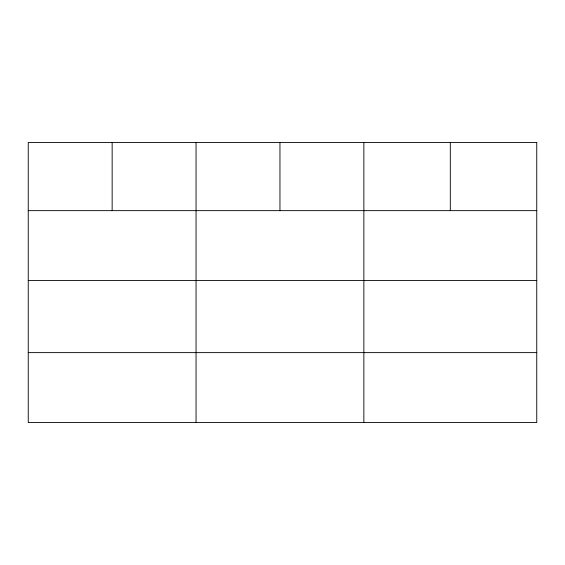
<?xml version="1.0" encoding="UTF-8"?>
<svg xmlns="http://www.w3.org/2000/svg" width="565" height="565" viewBox="0 0 565 565"><rect width="100%" height="100%" fill="white"/><g stroke="black" fill="none" stroke-linecap="round" stroke-linejoin="round"><path stroke-width="0.85" d="M28.25 210.646L536.75 210.646M28.25 280.572L536.75 280.572M28.25 352.624L536.75 352.624M450.305 142.451L450.305 210.646M363.86 142.451L363.86 422.549M279.957 142.451L279.957 210.646M196.055 142.451L196.055 422.549M112.153 142.451L112.153 210.646M536.75 142.451L28.25 142.451L28.25 422.549L536.75 422.549L536.75 142.451"/></g></svg>
